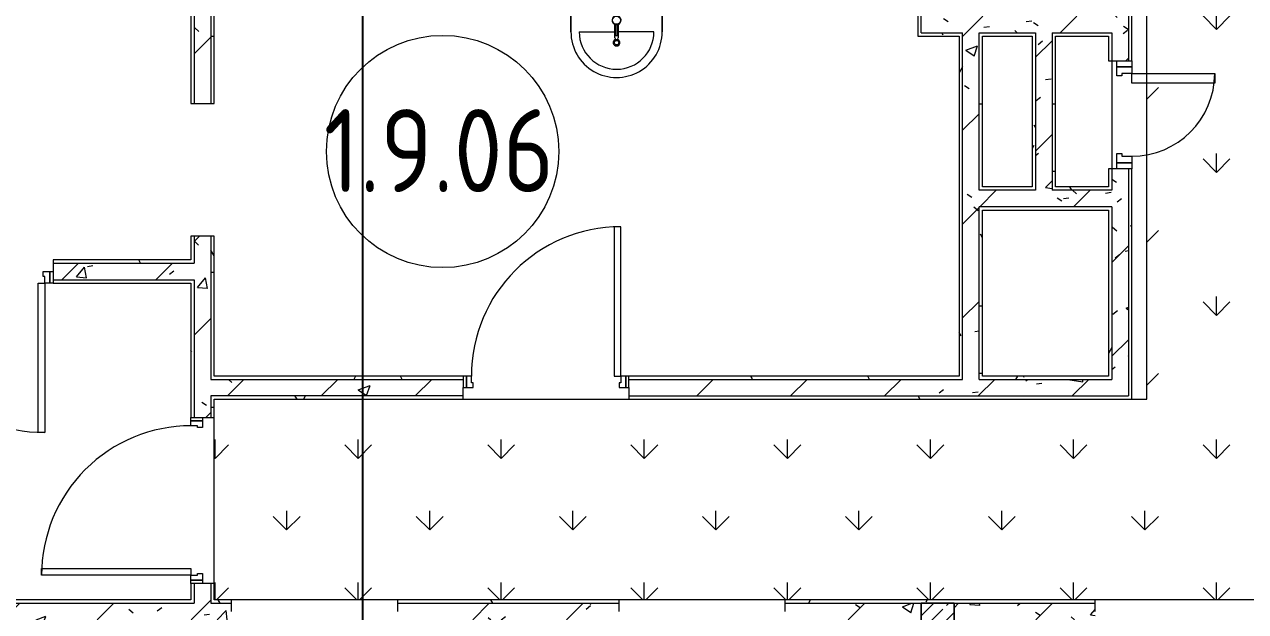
# Model space of a CAD drawing. Header units: millimetres. Extents: x -500089 to 1469082, y -290736 to 166440.
# Drawn here: x 1207100 to 1214459, y -68910 to -65370 of the extents above; entities that cross this region are included whole.
import ezdxf

# ---------------------------------------------------------------- set-up
doc = ezdxf.new("R2010")
doc.units = ezdxf.units.MM
for name, color, linetype, lineweight in [('Двери', 7, 'Continuous', 0), ('Марки помещений', 7, 'Continuous', 0), ('Несущие колонны', 7, 'Continuous', 0), ('Перекрытие', 7, 'Continuous', 0), ('Сантехника', 7, 'Continuous', 0), ('Стены несущие', 7, 'Continuous', 0), ('Стены отделка', 7, 'Continuous', 0), ('Стены штриховка', 7, 'Continuous', 0), ('экспертиза условные обозначения', 1, 'Continuous', 0)]:
    doc.layers.add(name, color=color, linetype=linetype, lineweight=lineweight)
doc.styles.add('GOST Common_1', font='', dxfattribs={"width": 0.9, "height": 700})
doc.styles.get('GOST Common_1').set_extended_font_data('GOST Common')
pattern_1 = [(0, (1111853.59, -73570.49), (812.8, 203.2), [67.056, -542.544, 67.056, -542.544, -3251.2]), (0, (1111853.59, -73570.49), (812.8, 203.2), [-1219.2, 67.056, -1152.144, 67.056, -542.544, -1422.4]), (0, (1111853.59, -73570.49), (812.8, 203.2), [-3048, 67.056, -339.344, 67.056, -948.944]), (120, (1112158.39, -73468.89), (-582.37636, 602.30545), [67.056, -542.544, 67.056, -542.544, -3251.2]), (120, (1112158.39, -73468.89), (-582.37636, 602.30545), [-1219.2, 67.056, -1152.144, 67.056, -542.544, -1422.4]), (120, (1112158.39, -73468.89), (-582.37636, 602.30545), [-3048, 67.056, -339.344, 67.056, -948.944]), (240, (1112259.99, -73062.49), (-230.42364, -805.50545), [67.056, -542.544, 67.056, -542.544, -3251.2]), (240, (1112259.99, -73062.49), (-230.42364, -805.50545), [-1219.2, 67.056, -1152.144, 67.056, -542.544, -1422.4]), (240, (1112259.99, -73062.49), (-230.42364, -805.50545), [-3048, 67.056, -339.344, 67.056, -948.944])]
pattern_2 = [(45, (1111853.6, -73570.5), (-282.8427, 282.8427), [])]
pattern_3 = [(50, (1111853.6, -73570.5), (728.7365, -63.7558), [76.2, -838.2]), (355, (1111853.6, -73570.5), (-140.9716, 764.2276), [60.96, -670.56]), (100.451, (1111914.3, -73575.8), (587.77, 700.4668), [64.76, -712.36]), (46.184, (1111853.6, -73367.3), (1084.316, -168.171), [114.3, -1257.3]), (96.636, (1111943.9, -73381.3), (949.61, 989.71), [97.14, -1068.54]), (351.184, (1111853.6, -73367.3), (949.62, 989.701), [91.44, -1005.84]), (21, (1111955.2, -73418.1), (606.458, -409.0606), [76.2, -838.2]), (326, (1111955.2, -73418.1), (247.2083, 736.753), [60.96, -670.56]), (71.451, (1112005.7, -73452.2), (853.6683, 327.6855), [64.76, -712.36]), (37.5, (1111853.59, -73570.5), (12.3547, 338.2201), [33.528, -628.904, 33.528, -647.192, -673.1]), (37.5, (1111853.59, -73570.5), (12.3547, 338.2201), [-1343.152, 33.528, -639.572]), (7.5, (1111853.6, -73570.5), (267.2789, 400.7221), [33.528, -354.584, 33.528, -613.664, -256.54]), (7.5, (1111853.6, -73570.5), (267.2789, 400.7221), [-1035.304, 33.528, -223.012]), (327.5, (1111627.02, -73570.5), (542.3633, -22.91534), [33.528, -220.472, 33.528, -758.952, -1051.56]), (327.5, (1111627.02, -73570.5), (542.3633, -22.91534), [-1046.48, 33.528, -1018.032]), (317.5, (1111525.4, -73570.5), (592.517, 101.707), [33.528, -296.672, 33.528, -492.76, -746.76]), (317.5, (1111525.4, -73570.5), (592.517, 101.707), [-856.488, 33.528, -713.232])]

# ---------------------------------------------------------------- blocks, each defined once
blk = doc.blocks.new('ADSK_КолоннаЖБ_Прямоугольная - 200x900 мм-V329-З Этаж 01')
at = {"layer": 'Несущие колонны'}
h = blk.add_hatch(dxfattribs=at)
h.set_pattern_fill('FP_116', color=256, style=0, pattern_type=2)
h.set_pattern_definition([(315, (-4260, 100750), (89.80256, 89.80256), []), (315, (-4260, 100660.2), (89.80256, 89.80256), [158.75, -31.75, 13.411, -18.339])])
h.paths.add_polyline_path([(-450, 2.5), (-450, -100), (450, -100), (450, 100), (-450, 100)], flags=0)
at = {"layer": 'Несущие колонны', "lineweight": 18}
for p, q in [((-450, -100), (-450, 100)), ((-450, 100), (450, 100)), ((450, 100), (-450, 100)), ((-450, 100), (-450, -100)), ((450, 100), (450, -100)), ((450, -100), (450, 100)), ((450, -100), (-450, -100)), ((-450, -100), (450, -100))]:
    blk.add_line(p, q, dxfattribs=at)
blk = doc.blocks.new('ASVP_ДверьДеревянная_1 полотно - Входная_внутр_ 900х2000h_полотно_ Г Л _850 в чистоте_-4213429-З Этаж 01')
at = {"layer": 'Двери', "lineweight": 18}
for p, q in [((450, 970), (410, 970)), ((410, 970), (410, 70)), ((450, 70), (450, 970)), ((-480, 70), (-500, 70)), ((-500, 70), (-500, 0)), ((-500, 0), (-480, 0)), ((-450, 70), (-480, 70)), ((-480, 70), (-480, 0)), ((-480, 0), (-480, 70)), ((-480, 0), (-440, 0)), ((-450, 30), (-450, 70)), ((-440, 30), (-450, 30)), ((-440, 0), (-440, 30)), ((410, 70), (450, 70)), ((450, 30), (440, 30)), ((440, 30), (440, 0)), ((440, 0), (480, 0)), ((480, 70), (450, 70)), ((450, 70), (450, 30)), ((480, 0), (480, 70)), ((500, 70), (480, 70)), ((480, 70), (480, 0)), ((480, 0), (500, 0)), ((500, 0), (500, 70))]:
    blk.add_line(p, q, dxfattribs=at)
at = {"layer": 'Двери'}
blk.add_arc((450, 70), 900, 90, 180, dxfattribs=at)
blk = doc.blocks.new('ASVP_ДверьДеревянная_1 полотно - Входная_внутр_ 900х2000h_полотно_ Г Пр _850 в чистоте_-4213387-З Этаж 01')
at = {"layer": 'Двери', "lineweight": 18}
for p, q in [((-450, 970), (-410, 970)), ((-450, 70), (-450, 970)), ((-410, 970), (-410, 70)), ((-500, 70), (-480, 70)), ((-500, 0), (-500, 70)), ((-480, 0), (-500, 0)), ((-480, 70), (-450, 70)), ((-480, 0), (-480, 70)), ((-480, 70), (-480, 0)), ((-440, 0), (-480, 0)), ((-410, 70), (-450, 70)), ((-450, 70), (-450, 30)), ((-450, 30), (-440, 30)), ((-440, 30), (-440, 0)), ((440, 30), (450, 30)), ((440, 0), (440, 30)), ((480, 0), (440, 0)), ((450, 70), (480, 70)), ((450, 30), (450, 70)), ((480, 70), (480, 0)), ((480, 70), (500, 70)), ((480, 0), (480, 70)), ((500, 0), (480, 0)), ((500, 70), (500, 0))]:
    blk.add_line(p, q, dxfattribs=at)
at = {"layer": 'Двери'}
blk.add_arc((-450, 70), 900, 0, 90, dxfattribs=at)
blk = doc.blocks.new('ASVP_2D_Раковина - Раковина 550х420-3413900-З Этаж 01')
at = {"layer": 'Сантехника'}
for p, q in [((-119.1, 170.6), (-119.1, 251.9)), ((-115.1, 236), (-115.1, 169.6)), ((-103.1, 236), (-115.1, 236)), ((-103.1, 169.6), (-103.1, 236)), ((-99.1, 251.9), (-99.1, 170.6)), ((-384.1, 215), (-384.1, 70)), ((-384.1, 70), (-384.1, 215)), ((-334.1, 215), (-119.1, 215)), ((115.9, 215), (-99.1, 215)), ((165.9, 70), (165.9, 215)), ((165.9, 215), (165.9, 70))]:
    blk.add_line(p, q, dxfattribs=at)
for centre, radius in [((-109.1, 280), 13.3), ((-109.1, 145), 24.5)]:
    blk.add_circle(centre, radius, dxfattribs=at)
for centre, radius, start, end in [((-109.1, 215), 275, 360, 180), ((-109.1, 215), 275, 360, 180), ((-109.1, 215), 225, 0, 180), ((-109.1, 280), 20, 284.14377, 255.85623), ((-109.1, 251.9), 10, 0, 180), ((-109.1, 145), 27.5, 102.60426, 77.39774), ((-109.1, 145), 25.3, 76.29328, 103.7089)]:
    blk.add_arc(centre, radius, start, end, dxfattribs=at)
blk = doc.blocks.new('ASVP_ДверьСтальная_1 полотно - Внутренняя 500х2000h_полотно_ Г Пр-4360108-З Этаж 01')
at = {"layer": 'Двери', "lineweight": 18}
for p, q in [((-250, 570), (-190, 570)), ((-250, 70), (-250, 570)), ((-190, 570), (-190, 70)), ((-325, 70), (-290, 70)), ((-325, -20), (-325, 70)), ((-290, 70), (-250, 70)), ((-290, -20), (-290, 70)), ((-290, 70), (-290, -20)), ((-190, 70), (-250, 70)), ((-250, 70), (-250, 10)), ((-250, 10), (-234, 10)), ((-234, 10), (-234, -20)), ((234, 10), (250, 10)), ((234, -20), (234, 10)), ((250, 70), (290, 70)), ((250, 10), (250, 70)), ((290, 70), (290, -20)), ((290, 70), (325, 70)), ((290, -20), (290, 70)), ((325, 70), (325, -20)), ((-290, -20), (-325, -20)), ((-234, -20), (-290, -20)), ((290, -20), (234, -20)), ((325, -20), (290, -20))]:
    blk.add_line(p, q, dxfattribs=at)
at = {"layer": 'Двери'}
blk.add_arc((-250, 70), 500, 0, 90, dxfattribs=at)
blk = doc.blocks.new('ASVP_Марка_Помещение_ОдноЗначение - Номер-684784-З Этаж 01')
at = {"layer": 'Марки помещений'}
blk.add_circle((0, 0), 3.5, dxfattribs=at)

msp = doc.modelspace()

# ---------------------------------------------------------------- hatches: boundary and pattern name
at = {"layer": 'Стены штриховка'}
h = msp.add_hatch(dxfattribs=at)
h.set_pattern_fill('FP_174', color=256, style=0, pattern_type=2)
h.set_pattern_definition(pattern_1)
h.paths.add_polyline_path([(1213753.585, -67630.488), (1213773.585, -67630.488), (1213773.585, -66240.488), (1213753.585, -66240.488), (1213753.585, -67610.488)], flags=0)
h.paths.add_polyline_path([(1213753.585, -65590.488), (1213773.585, -65590.488), (1213773.585, -63550.488), (1213753.585, -63550.488), (1213753.585, -65326.001)], flags=0)
h.paths.add_polyline_path([(1213753.585, -62550.488), (1213773.585, -62550.488), (1213773.585, -61035.488), (1213753.585, -61035.488), (1213753.585, -62463.611)], flags=0)
h.paths.add_polyline_path([(1213753.585, -60935.488), (1213773.585, -60935.488), (1213773.585, -60125.488), (1213753.585, -60125.488), (1213753.585, -60924.962)], flags=0)
h = msp.add_hatch(dxfattribs=at)
h.set_pattern_fill('FP_201', color=256, style=0, pattern_type=2)
h.set_pattern_definition(pattern_2)
h.paths.add_polyline_path([(1213655.546, -67610.488), (1213753.585, -67610.488), (1213753.585, -66240.488), (1213653.585, -66240.488), (1213653.585, -67610.488)], flags=0)
h.paths.add_polyline_path([(1213683.585, -65590.488), (1213753.585, -65590.488), (1213753.585, -63550.488), (1213653.585, -63550.488), (1213653.585, -65590.488)], flags=0)
h.paths.add_polyline_path([(1213703.585, -62550.488), (1213753.585, -62550.488), (1213753.585, -60145.488), (1213653.585, -60145.488), (1213653.585, -62550.488), (1213681.008, -62550.488)], flags=0)
h = msp.add_hatch(dxfattribs=at)
h.set_pattern_fill('FP_31', color=256, style=0, pattern_type=2)
h.set_pattern_definition(pattern_3)
h.paths.add_polyline_path([(1213655.546, -67610.488), (1213753.585, -67610.488), (1213753.585, -66240.488), (1213653.585, -66240.488), (1213653.585, -67610.488)], flags=0)
h.paths.add_polyline_path([(1213683.585, -65590.488), (1213753.585, -65590.488), (1213753.585, -63550.488), (1213653.585, -63550.488), (1213653.585, -65590.488)], flags=0)
h.paths.add_polyline_path([(1213703.585, -62550.488), (1213753.585, -62550.488), (1213753.585, -60145.488), (1213653.585, -60145.488), (1213653.585, -62550.488), (1213681.008, -62550.488)], flags=0)
h = msp.add_hatch(dxfattribs=at)
h.set_pattern_fill('FP_174', color=256, style=0, pattern_type=2)
h.set_pattern_definition(pattern_1)
h.paths.add_polyline_path([(1213633.585, -67510.488), (1213653.585, -67510.488), (1213653.585, -66470.488), (1213633.585, -66470.488), (1213633.585, -67505.597)], flags=0)
h.paths.add_polyline_path([(1213644.813, -66370.488), (1213653.585, -66370.488), (1213653.585, -66240.488), (1213633.585, -66242.488), (1213633.585, -66370.488)], flags=0)
h.paths.add_polyline_path([(1213633.585, -65590.488), (1213653.585, -65590.488), (1213653.585, -65420.488), (1213633.585, -65420.488), (1213633.585, -65442.71)], flags=0)
h.paths.add_polyline_path([(1213653.585, -65320.488), (1213653.585, -63720.488), (1213633.585, -63720.488), (1213633.585, -65320.488)], flags=0)
h.paths.add_polyline_path([(1213653.585, -63620.488), (1213653.585, -63550.488), (1213633.585, -63550.488), (1213633.585, -63620.488)], flags=0)
h.paths.add_polyline_path([(1213653.585, -62550.488), (1213653.585, -60245.488), (1213633.585, -60245.488), (1213633.585, -62550.488)], flags=0)
h = msp.add_hatch(dxfattribs=at)
h.set_pattern_fill('FP_174', color=256, style=0, pattern_type=2)
h.set_pattern_definition(pattern_1)
h.paths.add_polyline_path([(1212503.585, -65420.488), (1212503.585, -65250.488), (1212483.585, -65250.488), (1212483.585, -65420.488)], flags=0)
h.paths.add_polyline_path([(1212483.585, -65150.488), (1212503.585, -65150.488), (1212503.585, -63600.488), (1212483.585, -63600.488), (1212483.585, -65130.488)], flags=0)
h = msp.add_hatch(dxfattribs=at)
h.set_pattern_fill('FP_174', color=256, style=0, pattern_type=2)
h.set_pattern_definition(pattern_1)
h.paths.add_polyline_path([(1208103.586, -68840.488), (1208123.586, -68840.272), (1208123.586, -68740.488), (1208103.586, -68740.488), (1208103.586, -68836.488)], flags=0)
h.paths.add_polyline_path([(1208123.586, -67740.488), (1208123.586, -66910.488), (1208103.586, -66910.488), (1208103.586, -67740.488)], flags=0)
h.paths.add_polyline_path([(1208123.586, -66810.488), (1208123.586, -66647.988), (1208103.586, -66647.988), (1208103.586, -66810.488), (1208106.919, -66810.488)], flags=0)
h.paths.add_polyline_path([(1208103.586, -65847.988), (1208123.586, -65847.988), (1208123.586, -63940.488), (1208103.586, -63940.488), (1208103.586, -65320.488)], flags=0)
h = msp.add_hatch(dxfattribs=at)
h.set_pattern_fill('FP_201', color=256, style=0, pattern_type=2)
h.set_pattern_definition(pattern_2)
h.paths.add_polyline_path([(1208223.586, -68860.488), (1208223.586, -68740.488), (1208123.586, -68740.488), (1208123.586, -68860.488)], flags=0)
h.paths.add_polyline_path([(1208123.586, -67740.488), (1208223.586, -67740.488), (1208223.586, -66647.988), (1208123.586, -66647.988), (1208123.586, -67610.488)], flags=0)
h.paths.add_polyline_path([(1208123.586, -65847.988), (1208223.586, -65847.988), (1208223.586, -63920.488), (1208123.586, -63920.488), (1208123.586, -65320.488)], flags=0)
h = msp.add_hatch(dxfattribs=at)
h.set_pattern_fill('FP_31', color=256, style=0, pattern_type=2)
h.set_pattern_definition(pattern_3)
h.paths.add_polyline_path([(1208223.586, -68860.488), (1208223.586, -68740.488), (1208123.586, -68740.488), (1208123.586, -68860.488)], flags=0)
h.paths.add_polyline_path([(1208123.586, -67740.488), (1208223.586, -67740.488), (1208223.586, -66647.988), (1208123.586, -66647.988), (1208123.586, -67610.488)], flags=0)
h.paths.add_polyline_path([(1208123.586, -65847.988), (1208223.586, -65847.988), (1208223.586, -63920.488), (1208123.586, -63920.488), (1208123.586, -65320.488)], flags=0)
h = msp.add_hatch(dxfattribs=at)
h.set_pattern_fill('FP_174', color=256, style=0, pattern_type=2)
h.set_pattern_definition(pattern_1)
h.paths.add_polyline_path([(1208243.586, -68840.488), (1208243.586, -68740.488), (1208223.586, -68740.488), (1208223.586, -68840.488)], flags=0)
h.paths.add_polyline_path([(1208223.586, -67740.488), (1208243.586, -67740.488), (1208243.586, -67610.488), (1208223.586, -67610.488), (1208223.586, -67630.488)], flags=0)
h.paths.add_polyline_path([(1208223.586, -67510.488), (1208243.586, -67510.488), (1208243.586, -66647.988), (1208223.586, -66647.988), (1208223.586, -67490.488)], flags=0)
h.paths.add_polyline_path([(1208223.586, -65847.988), (1208243.586, -65847.988), (1208243.586, -63940.488), (1208223.586, -63940.488), (1208223.586, -65320.488)], flags=0)
h = msp.add_hatch(dxfattribs=at)
h.set_pattern_fill('FP_201', color=256, style=0, pattern_type=2)
h.set_pattern_definition(pattern_2)
h.paths.add_polyline_path([(1212853.585, -65420.488), (1213653.585, -65420.488), (1213653.585, -65320.488), (1212503.585, -65320.488), (1212503.585, -65420.488), (1212753.585, -65420.488)], flags=0)
h = msp.add_hatch(dxfattribs=at)
h.set_pattern_fill('FP_31', color=256, style=0, pattern_type=2)
h.set_pattern_definition(pattern_3)
h.paths.add_polyline_path([(1212853.585, -65420.488), (1213653.585, -65420.488), (1213653.585, -65320.488), (1212503.585, -65320.488), (1212503.585, -65420.488), (1212753.585, -65420.488)], flags=0)
h = msp.add_hatch(dxfattribs=at)
h.set_pattern_fill('FP_174', color=256, style=0, pattern_type=2)
h.set_pattern_definition(pattern_1)
h.paths.add_polyline_path([(1213105.586, -65440.488), (1213193.586, -65440.488), (1213193.586, -65420.488), (1212853.585, -65420.488), (1212853.585, -65440.488), (1213083.586, -65440.488)], flags=0)
h.paths.add_polyline_path([(1213506.476, -65440.488), (1213633.585, -65440.488), (1213633.585, -65420.488), (1213293.586, -65420.488), (1213293.586, -65440.488), (1213313.586, -65440.488)], flags=0)
h.paths.add_polyline_path([(1212603.585, -65440.488), (1212753.585, -65440.488), (1212753.585, -65420.488), (1212483.585, -65420.488), (1212483.585, -65440.488), (1212503.585, -65440.488)], flags=0)
h = msp.add_hatch(dxfattribs=at)
h.set_pattern_fill('FP_201', color=256, style=0, pattern_type=2)
h.set_pattern_definition(pattern_2)
h.paths.add_polyline_path([(1212753.585, -67510.488), (1212853.585, -67510.488), (1212853.146, -65420.488), (1212753.585, -65420.488), (1212753.585, -67502.148)], flags=0)
h = msp.add_hatch(dxfattribs=at)
h.set_pattern_fill('FP_31', color=256, style=0, pattern_type=2)
h.set_pattern_definition(pattern_3)
h.paths.add_polyline_path([(1212753.585, -67510.488), (1212853.585, -67510.488), (1212853.146, -65420.488), (1212753.585, -65420.488), (1212753.585, -67502.148)], flags=0)
h = msp.add_hatch(dxfattribs=at)
h.set_pattern_fill('FP_201', color=256, style=0, pattern_type=2)
h.set_pattern_definition(pattern_2)
h.paths.add_polyline_path([(1213193.586, -66370.488), (1213293.586, -66370.488), (1213293.586, -65420.488), (1213193.586, -65420.488), (1213193.586, -66350.488)], flags=0)
h = msp.add_hatch(dxfattribs=at)
h.set_pattern_fill('FP_31', color=256, style=0, pattern_type=2)
h.set_pattern_definition(pattern_3)
h.paths.add_polyline_path([(1213193.586, -66370.488), (1213293.586, -66370.488), (1213293.586, -65420.488), (1213193.586, -65420.488), (1213193.586, -66350.488)], flags=0)
h = msp.add_hatch(dxfattribs=at)
h.set_pattern_fill('FP_174', color=256, style=0, pattern_type=2)
h.set_pattern_definition(pattern_1)
h.paths.add_polyline_path([(1212753.585, -67490.488), (1212753.585, -65440.488), (1212733.585, -65440.488), (1212733.585, -67490.488)], flags=0)
h = msp.add_hatch(dxfattribs=at)
h.set_pattern_fill('FP_174', color=256, style=0, pattern_type=2)
h.set_pattern_definition(pattern_1)
h.paths.add_polyline_path([(1212853.585, -67490.488), (1212873.585, -67490.488), (1212873.585, -66470.488), (1212853.585, -66470.488), (1212853.585, -67079.17)], flags=0)
h.paths.add_polyline_path([(1212873.585, -66370.488), (1212873.585, -65440.488), (1212853.585, -65440.488), (1212853.585, -66370.488), (1212863.389, -66370.488)], flags=0)
h = msp.add_hatch(dxfattribs=at)
h.set_pattern_fill('FP_174', color=256, style=0, pattern_type=2)
h.set_pattern_definition(pattern_1)
h.paths.add_polyline_path([(1213173.586, -66350.488), (1213193.586, -66350.488), (1213193.586, -65440.488), (1213173.586, -65440.488), (1213173.586, -65640.425)], flags=0)
h = msp.add_hatch(dxfattribs=at)
h.set_pattern_fill('FP_174', color=256, style=0, pattern_type=2)
h.set_pattern_definition(pattern_1)
h.paths.add_polyline_path([(1213313.586, -66350.488), (1213313.586, -65440.488), (1213293.586, -65440.488), (1213293.586, -66350.488)], flags=0)
h = msp.add_hatch(dxfattribs=at)
h.set_pattern_fill('FP_201', color=256, style=0, pattern_type=2)
h.set_pattern_definition(pattern_2)
h.paths.add_polyline_path([(1212853.585, -66470.488), (1213653.585, -66470.488), (1213653.585, -66370.488), (1212853.585, -66370.488)], flags=0)
h = msp.add_hatch(dxfattribs=at)
h.set_pattern_fill('FP_31', color=256, style=0, pattern_type=2)
h.set_pattern_definition(pattern_3)
h.paths.add_polyline_path([(1212853.585, -66470.488), (1213653.585, -66470.488), (1213653.585, -66370.488), (1212853.585, -66370.488)], flags=0)
h = msp.add_hatch(dxfattribs=at)
h.set_pattern_fill('FP_174', color=256, style=0, pattern_type=2)
h.set_pattern_definition(pattern_1)
h.paths.add_polyline_path([(1213633.585, -66370.488), (1213633.585, -66350.488), (1213293.586, -66350.488), (1213293.586, -66370.488), (1213506.476, -66370.488)], flags=0)
h.paths.add_polyline_path([(1213173.586, -66370.488), (1213193.586, -66370.488), (1213193.586, -66350.488), (1212873.585, -66350.488), (1212873.585, -66370.488)], flags=0)
h = msp.add_hatch(dxfattribs=at)
h.set_pattern_fill('FP_201', color=256, style=0, pattern_type=2)
h.set_pattern_definition(pattern_2)
h.paths.add_polyline_path([(1208123.586, -66910.488), (1208123.586, -66810.488), (1207273.585, -66810.488), (1207273.585, -66910.488), (1208103.586, -66910.488)], flags=0)
h.paths.add_polyline_path([(1199673.585, -66910.488), (1206273.585, -66910.488), (1206273.585, -66810.488), (1199653.585, -66810.549), (1199653.585, -66910.488)], flags=0)
h = msp.add_hatch(dxfattribs=at)
h.set_pattern_fill('FP_31', color=256, style=0, pattern_type=2)
h.set_pattern_definition(pattern_3)
h.paths.add_polyline_path([(1208123.586, -66910.488), (1208123.586, -66810.488), (1207273.585, -66810.488), (1207273.585, -66910.488), (1208103.586, -66910.488)], flags=0)
h.paths.add_polyline_path([(1199673.585, -66910.488), (1206273.585, -66910.488), (1206273.585, -66810.488), (1199653.585, -66810.549), (1199653.585, -66910.488)], flags=0)
h = msp.add_hatch(dxfattribs=at)
h.set_pattern_fill('FP_174', color=256, style=0, pattern_type=2)
h.set_pattern_definition(pattern_1)
h.paths.add_polyline_path([(1205722.73, -66810.488), (1206273.585, -66810.488), (1206273.585, -66790.488), (1199673.585, -66790.488), (1199673.585, -66810.488), (1204460.609, -66810.488)], flags=0)
h.paths.add_polyline_path([(1208103.586, -66810.488), (1208103.586, -66790.488), (1207273.585, -66790.488), (1207273.585, -66810.488), (1207946.66, -66810.488)], flags=0)
h = msp.add_hatch(dxfattribs=at)
h.set_pattern_fill('FP_174', color=256, style=0, pattern_type=2)
h.set_pattern_definition(pattern_1)
h.paths.add_polyline_path([(1199673.585, -66930.488), (1206273.585, -66930.488), (1206273.585, -66910.488), (1199673.585, -66910.488)], flags=0)
h.paths.add_polyline_path([(1208103.586, -66930.488), (1208103.586, -66910.488), (1207273.585, -66910.488), (1207273.585, -66930.488), (1207946.66, -66930.488)], flags=0)
h = msp.add_hatch(dxfattribs=at)
h.set_pattern_fill('FP_201', color=256, style=0, pattern_type=2)
h.set_pattern_definition(pattern_2)
h.paths.add_polyline_path([(1213506.476, -67610.488), (1213653.585, -67610.488), (1213653.585, -67510.488), (1210743.586, -67510.488), (1210743.586, -67610.488), (1212998.953, -67610.488)], flags=0)
h.paths.add_polyline_path([(1208243.586, -67610.488), (1209743.586, -67610.488), (1209743.586, -67510.488), (1208223.586, -67510.488), (1208223.586, -67610.488)], flags=0)
h = msp.add_hatch(dxfattribs=at)
h.set_pattern_fill('FP_31', color=256, style=0, pattern_type=2)
h.set_pattern_definition(pattern_3)
h.paths.add_polyline_path([(1213506.476, -67610.488), (1213653.585, -67610.488), (1213653.585, -67510.488), (1210743.586, -67510.488), (1210743.586, -67610.488), (1212998.953, -67610.488)], flags=0)
h.paths.add_polyline_path([(1208243.586, -67610.488), (1209743.586, -67610.488), (1209743.586, -67510.488), (1208223.586, -67510.488), (1208223.586, -67610.488)], flags=0)
h = msp.add_hatch(dxfattribs=at)
h.set_pattern_fill('FP_174', color=256, style=0, pattern_type=2)
h.set_pattern_definition(pattern_1)
h.paths.add_polyline_path([(1213633.585, -67510.488), (1213633.585, -67490.488), (1212853.585, -67490.488), (1212853.585, -67510.488), (1213506.476, -67510.488)], flags=0)
h.paths.add_polyline_path([(1209743.586, -67510.488), (1209743.586, -67490.488), (1208243.586, -67490.488), (1208243.586, -67510.488)], flags=0)
h.paths.add_polyline_path([(1212733.585, -67510.488), (1212753.585, -67510.488), (1212753.585, -67490.488), (1210743.586, -67490.488), (1210743.586, -67510.488), (1212394.52, -67510.488)], flags=0)
h = msp.add_hatch(dxfattribs=at)
h.set_pattern_fill('FP_174', color=256, style=0, pattern_type=2)
h.set_pattern_definition(pattern_1)
h.paths.add_polyline_path([(1212753.585, -67630.488), (1213753.585, -67630.488), (1213753.585, -67610.488), (1210743.586, -67610.488), (1210743.586, -67630.488), (1212394.52, -67630.488)], flags=0)
h.paths.add_polyline_path([(1209743.586, -67630.488), (1209743.586, -67610.488), (1208243.586, -67610.488), (1208243.586, -67630.488)], flags=0)
h = msp.add_hatch(dxfattribs=at)
h.set_pattern_fill('FP_174', color=256, style=0, pattern_type=2)
h.set_pattern_definition(pattern_1)
h.paths.add_polyline_path([(1214816.046, -68860.488), (1215703.585, -68860.488), (1215703.345, -68840.488), (1214553.586, -68840.488), (1214553.586, -68860.488), (1214618.45, -68860.488)], flags=0)
h.paths.add_polyline_path([(1212394.52, -68860.488), (1213553.586, -68860.488), (1213553.586, -68840.488), (1211683.585, -68840.488), (1211683.585, -68860.488)], flags=0)
h.paths.add_polyline_path([(1208123.586, -68860.488), (1208123.586, -68840.488), (1206233.585, -68840.488), (1206233.585, -68860.488), (1208103.586, -68860.488)], flags=0)
h.paths.add_polyline_path([(1208348.585, -68860.488), (1208348.585, -68840.488), (1208223.586, -68840.488), (1208223.586, -68860.488), (1208243.586, -68860.488)], flags=0)
h.paths.add_polyline_path([(1209348.585, -68860.488), (1210683.585, -68860.488), (1210683.585, -68840.488), (1209348.585, -68840.488)], flags=0)
h = msp.add_hatch(dxfattribs=at)
h.set_pattern_fill('FP_201', color=256, style=0, pattern_type=2)
h.set_pattern_definition(pattern_2)
h.paths.add_polyline_path([(1212394.52, -68960.488), (1212503.585, -68960.488), (1212503.585, -68860.488), (1211683.585, -68860.488), (1211683.585, -68960.488)], flags=0)
h.paths.add_polyline_path([(1206253.585, -68960.488), (1208348.585, -68960.488), (1208348.585, -68860.488), (1206253.585, -68860.488)], flags=0)
h.paths.add_polyline_path([(1214961.413, -68960.488), (1215603.585, -68960.488), (1215603.585, -68860.488), (1214553.586, -68860.488), (1214553.586, -68960.488), (1214618.45, -68960.488)], flags=0)
h.paths.add_polyline_path([(1209348.585, -68960.488), (1210683.585, -68960.488), (1210683.585, -68860.488), (1209348.585, -68860.488), (1209348.585, -68910.488)], flags=0)
h.paths.add_polyline_path([(1213553.586, -68960.488), (1213553.586, -68860.488), (1212703.585, -68860.488), (1212703.585, -68960.488), (1213506.476, -68960.488)], flags=0)
h = msp.add_hatch(dxfattribs=at)
h.set_pattern_fill('FP_31', color=256, style=0, pattern_type=2)
h.set_pattern_definition(pattern_3)
h.paths.add_polyline_path([(1212394.52, -68960.488), (1212503.585, -68960.488), (1212503.585, -68860.488), (1211683.585, -68860.488), (1211683.585, -68960.488)], flags=0)
h.paths.add_polyline_path([(1206253.585, -68960.488), (1208348.585, -68960.488), (1208348.585, -68860.488), (1206253.585, -68860.488)], flags=0)
h.paths.add_polyline_path([(1214961.413, -68960.488), (1215603.585, -68960.488), (1215603.585, -68860.488), (1214553.586, -68860.488), (1214553.586, -68960.488), (1214618.45, -68960.488)], flags=0)
h.paths.add_polyline_path([(1209348.585, -68960.488), (1210683.585, -68960.488), (1210683.585, -68860.488), (1209348.585, -68860.488), (1209348.585, -68910.488)], flags=0)
h.paths.add_polyline_path([(1213553.586, -68960.488), (1213553.586, -68860.488), (1212703.585, -68860.488), (1212703.585, -68960.488), (1213506.476, -68960.488)], flags=0)
at = {"layer": 'экспертиза условные обозначения'}
h = msp.add_hatch(dxfattribs=at)
h.set_pattern_fill('GRASS', color=3, scale=24)
h.set_pattern_definition([(90, (1077209.23, -303341.8), (-431.0523, 431.0523), [114.3, -747.8046]), (45, (1077209.2, -303341.8), (-431.0523, 431.0523), [114.3, -495.3]), (135, (1077209.2, -303341.8), (-431.0523, -431.0523), [114.3, -495.3])])
h.paths.add_polyline_path([(1208243.586, -68840.488), (1208243.586, -67630.488), (1213863.585, -67630.488), (1213863.585, -60950.488), (1221933.586, -60950.488), (1221933.586, -66560.488), (1220723.586, -66614.523), (1220723.586, -62160.488), (1215073.585, -62160.488), (1215073.585, -67630.488), (1216983.586, -67630.488), (1216983.586, -69315.488), (1220833.586, -69315.488), (1220833.586, -70525.488), (1215723.586, -70525.488), (1215723.586, -68840.488)])

# ---------------------------------------------------------------- linework, layer by layer
at = {"color": 4}
msp.add_lwpolyline([(1209139.389, -53813.488), (1222945.389, -53813.488), (1222945.389, -69799.488), (1209139.389, -69799.488)], close=True, dxfattribs=at)
at = {"layer": 'Перекрытие'}
msp.add_line((1213653.585, -65590.488), (1213653.585, -66240.488), dxfattribs=at)
at = {"layer": 'Стены несущие'}
for p, q in [((1213753.585, -63550.488), (1213753.585, -65590.488)), ((1208123.586, -63920.488), (1208123.586, -65847.988)), ((1208223.586, -63920.488), (1208223.586, -65847.988)), ((1212503.585, -65420.488), (1212503.585, -65250.488)), ((1212503.585, -65420.488), (1212753.585, -65420.488)), ((1212753.585, -67510.488), (1212753.585, -65420.488)), ((1212853.585, -65420.488), (1213193.586, -65420.488)), ((1212853.585, -66370.488), (1212853.585, -65420.488)), ((1213193.586, -65420.488), (1213193.586, -66370.488)), ((1213293.586, -65420.488), (1213653.585, -65420.488)), ((1213293.586, -65420.488), (1213293.586, -66370.488)), ((1213653.585, -65420.488), (1213653.585, -65590.488)), ((1213653.585, -65590.488), (1213683.585, -65590.488)), ((1208123.586, -65847.988), (1208223.586, -65847.988)), ((1213683.585, -66240.488), (1213653.585, -66240.488)), ((1213653.585, -66240.488), (1213653.585, -66370.488)), ((1213753.585, -66240.488), (1213753.585, -67610.488)), ((1213193.586, -66370.488), (1212853.585, -66370.488)), ((1213653.585, -66370.488), (1213293.586, -66370.488)), ((1212853.585, -67510.488), (1212853.585, -66470.488)), ((1213653.585, -66470.488), (1212853.585, -66470.488)), ((1213653.585, -66470.488), (1213653.585, -67510.488)), ((1208223.586, -66647.988), (1208123.586, -66647.988)), ((1208123.586, -66647.988), (1208123.586, -66810.488)), ((1208223.586, -66647.988), (1208223.586, -67510.488)), ((1207273.585, -66810.488), (1207273.585, -66860.488)), ((1207273.585, -66810.488), (1208123.586, -66810.488)), ((1207273.585, -66910.488), (1208123.586, -66910.488)), ((1208123.586, -66910.488), (1208123.586, -67740.488)), ((1208223.586, -67510.488), (1209743.586, -67510.488)), ((1210743.586, -67510.488), (1212753.585, -67510.488)), ((1212853.585, -67510.488), (1213653.585, -67510.488)), ((1208223.586, -67610.488), (1208223.586, -67740.488)), ((1209743.586, -67610.488), (1208223.586, -67610.488)), ((1209743.586, -67610.488), (1209743.586, -67560.488)), ((1210743.586, -67560.488), (1210743.586, -67610.488)), ((1210743.586, -67610.488), (1213753.585, -67610.488)), ((1208173.586, -67740.488), (1208223.586, -67740.488)), ((1208123.586, -68740.488), (1208123.586, -68860.488)), ((1208223.586, -68740.488), (1208173.586, -68740.488)), ((1208223.586, -68740.488), (1208223.586, -68860.488)), ((1206253.585, -68860.488), (1208123.586, -68860.488)), ((1208223.586, -68860.488), (1208348.585, -68860.488)), ((1208348.585, -68910.488), (1208348.585, -68860.488)), ((1209348.585, -68860.488), (1209348.585, -68910.488)), ((1209348.585, -68860.488), (1210683.585, -68860.488)), ((1210683.585, -68910.488), (1210683.585, -68860.488)), ((1211683.585, -68860.488), (1211683.585, -68910.488)), ((1211683.585, -68860.488), (1212503.585, -68860.488)), ((1212703.585, -68860.488), (1213553.586, -68860.488)), ((1213553.586, -68910.488), (1213553.586, -68860.488))]:
    msp.add_line(p, q, dxfattribs=at)
at = {"layer": 'Стены отделка'}
for p, q in [((1213773.585, -65590.488), (1213773.585, -63550.488)), ((1208103.586, -63940.488), (1208103.586, -65847.988)), ((1208243.586, -65847.988), (1208243.586, -63940.488)), ((1212483.585, -65270.488), (1212483.585, -65440.488)), ((1212483.585, -65440.488), (1212733.585, -65440.488)), ((1212733.585, -65440.488), (1212733.585, -67490.488)), ((1212873.585, -65440.488), (1213173.586, -65440.488)), ((1212873.585, -66350.488), (1212873.585, -65440.488)), ((1213173.586, -65440.488), (1213173.586, -66350.488)), ((1213313.586, -65440.488), (1213633.585, -65440.488)), ((1213313.586, -66350.488), (1213313.586, -65440.488)), ((1213633.585, -65440.488), (1213633.585, -65590.488)), ((1213633.585, -65590.488), (1213653.585, -65590.488)), ((1208103.586, -65847.988), (1208123.586, -65847.988)), ((1208223.586, -65847.988), (1208243.586, -65847.988)), ((1213653.585, -66240.488), (1213633.585, -66240.488)), ((1213633.585, -66240.488), (1213633.585, -66350.488)), ((1213773.585, -67630.488), (1213773.585, -66240.488)), ((1213173.586, -66350.488), (1212873.585, -66350.488)), ((1213633.585, -66350.488), (1213313.586, -66350.488)), ((1212873.585, -67490.488), (1212873.585, -66490.488)), ((1212873.585, -66490.488), (1213633.585, -66490.488)), ((1213633.585, -66490.488), (1213633.585, -67490.488)), ((1208123.586, -66647.988), (1208103.586, -66647.988)), ((1208103.586, -66647.988), (1208103.586, -66790.488)), ((1208243.586, -66647.988), (1208223.586, -66647.988)), ((1208243.586, -67490.488), (1208243.586, -66647.988)), ((1208103.586, -66790.488), (1207273.585, -66790.488)), ((1207273.585, -66790.488), (1207273.585, -66810.488)), ((1207273.585, -66930.488), (1208103.586, -66930.488)), ((1208103.586, -66930.488), (1208103.586, -67740.488)), ((1209743.586, -67490.488), (1208243.586, -67490.488)), ((1212733.585, -67490.488), (1210743.586, -67490.488)), ((1213633.585, -67490.488), (1212873.585, -67490.488)), ((1208243.586, -67630.488), (1209743.586, -67630.488)), ((1208243.586, -67740.488), (1208243.586, -67630.488)), ((1209743.586, -67630.488), (1209743.586, -67610.488)), ((1210743.586, -67610.488), (1210743.586, -67630.488)), ((1210743.586, -67630.488), (1213773.585, -67630.488)), ((1208223.586, -67740.488), (1208243.586, -67740.488)), ((1208103.586, -68740.488), (1208103.586, -68840.488)), ((1208243.586, -68740.488), (1208223.586, -68740.488)), ((1208243.586, -68840.488), (1208243.586, -68740.488)), ((1208103.586, -68840.488), (1206233.585, -68840.488)), ((1208348.585, -68840.488), (1208243.586, -68840.488)), ((1208348.585, -68860.488), (1208348.585, -68840.488)), ((1210683.585, -68840.488), (1209348.585, -68840.488)), ((1209348.585, -68840.488), (1209348.585, -68860.488)), ((1210683.585, -68860.488), (1210683.585, -68840.488)), ((1213553.586, -68840.488), (1211683.585, -68840.488)), ((1211683.585, -68840.488), (1211683.585, -68860.488)), ((1213553.586, -68860.488), (1213553.586, -68840.488))]:
    msp.add_line(p, q, dxfattribs=at)
at = {"layer": 'экспертиза условные обозначения', "color": 3}
msp.add_lwpolyline([(1208243.586, -68840.488), (1208243.586, -67630.488), (1213863.585, -67630.488), (1213863.585, -60950.488), (1221933.586, -60950.488), (1221933.586, -66560.488), (1220723.586, -66614.523), (1220723.586, -62160.488), (1215073.585, -62160.488), (1215073.585, -67630.488), (1216983.586, -67630.488), (1216983.586, -69315.488), (1220833.586, -69315.488), (1220833.586, -70525.488), (1215723.586, -70525.488), (1215723.586, -68840.488), (1208243.586, -68840.488)], dxfattribs=at)

# ---------------------------------------------------------------- block references
at = {"layer": 'Двери'}
for name, p, rotation in [('ASVP_ДверьСтальная_1 полотно - Внутренняя 500х2000h_полотно_ Г Пр-4360108-З Этаж 01', (1213703.585, -65915.488), 269.9999999999999), ('ASVP_ДверьДеревянная_1 полотно - Входная_внутр_ 900х2000h_полотно_ Г Пр _850 в чистоте_-4213387-З Этаж 01', (1206773.585, -66860.488), 180), ('ASVP_ДверьДеревянная_1 полотно - Входная_внутр_ 900х2000h_полотно_ Г Пр _850 в чистоте_-4213387-З Этаж 01', (1208173.586, -68240.488), 89.99999999999984)]:
    msp.add_blockref(name, p, dxfattribs=dict(at, rotation=rotation))
msp.add_blockref('ASVP_ДверьДеревянная_1 полотно - Входная_внутр_ 900х2000h_полотно_ Г Л _850 в чистоте_-4213429-З Этаж 01', (1210243.586, -67560.488), dxfattribs=at)
at = {"layer": 'Марки помещений', "xscale": 199.9999999999999, "yscale": 199.9999999999999, "zscale": 199.9999999999999}
msp.add_blockref('ASVP_Марка_Помещение_ОдноЗначение - Номер-684784-З Этаж 01', (1209620.362, -66136.692), dxfattribs=at)
at = {"layer": 'Несущие колонны', "rotation": 89.99999999999984}
msp.add_blockref('ADSK_КолоннаЖБ_Прямоугольная - 200x900 мм-V329-З Этаж 01', (1212603.585, -69310.488), dxfattribs=at)
at = {"layer": 'Сантехника', "rotation": 180}
msp.add_blockref('ASVP_2D_Раковина - Раковина 550х420-3413900-З Этаж 01', (1210559.511, -65200.488), dxfattribs=at)

# ---------------------------------------------------------------- texts
at = {"layer": 'Марки помещений', "insert": (1208903.947, -65881.241), "char_height": 500, "width": 1760.50575, "attachment_point": 1, "style": 'GOST Common_1'}
msp.add_mtext('1.9.06', dxfattribs=at)

doc.saveas('drawing.dxf')
